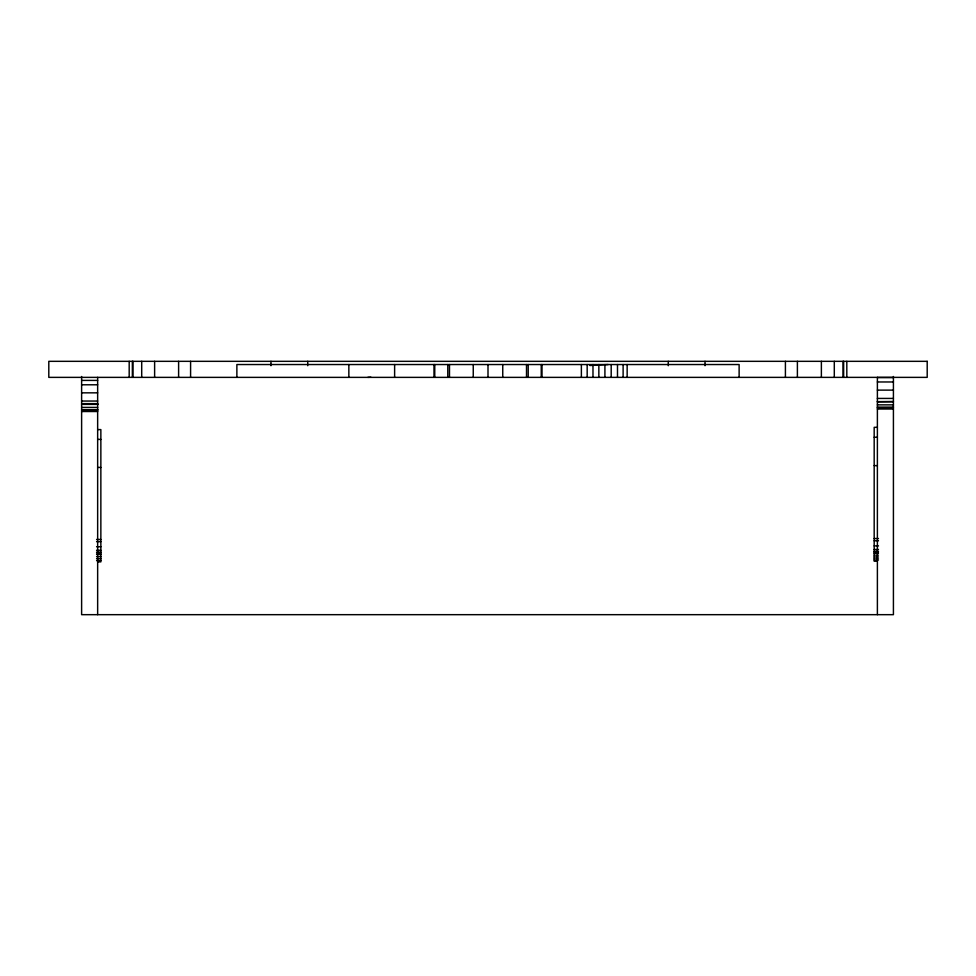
<?xml version="1.0" encoding="UTF-8"?>
<svg xmlns="http://www.w3.org/2000/svg" width="976" height="976" viewBox="0 0 976 976"><rect width="100%" height="100%" fill="white"/><g stroke="black" fill="none" stroke-linecap="round" stroke-linejoin="round"><path stroke-width="1.46" d="M367.854 377.37L370.892 377.2M589.894 365.512L608.146 364.536M877.387 377.541L893.418 377.541M81.618 380.408L97.649 380.408M877.387 381.97L893.418 381.97M81.618 384.788L97.649 384.788M877.387 390.119L893.418 390.119M81.618 392.84L97.649 392.84M877.387 398.428L893.418 398.428M81.618 401.051L97.649 401.051M877.387 401.636L893.418 401.478M877.387 401.807L893.418 401.807M81.618 403.637L97.649 403.637M81.618 404.064L97.649 404.064M81.618 404.223L97.649 404.223M81.618 404.381L97.649 404.381M877.387 404.857L893.418 404.857M877.387 407.138L893.418 407.138M81.618 407.407L97.649 407.407M877.387 407.7L893.418 407.7M877.387 409.017L893.418 409.017M81.618 409.652L97.649 409.652M81.618 409.798L97.649 409.798M81.618 410.201L97.649 410.201M81.618 411.518L97.649 411.518M877.387 427.329L874.179 427.329L874.179 561.224L877.387 561.224M97.649 429.599L100.857 429.599L100.857 561.871L97.649 561.871M874.179 437.248L877.387 437.248M97.649 439.395L100.857 439.395M874.179 465.625L877.387 465.625M97.649 467.431L100.857 467.431M874.179 538.545L878.449 538.545M96.587 539.46L100.857 539.46M874.179 540.765L878.449 540.765M96.587 541.656L100.857 541.656M874.179 545.889L878.449 545.889M96.587 546.731L100.857 546.731M874.179 549.5L878.449 549.5M96.587 550.281L100.857 550.281M874.179 551.367L878.449 551.367M96.587 552.135L100.857 552.135M874.179 552.209L878.449 552.209M96.587 552.965L100.857 552.965M874.179 553.734L878.449 553.734M96.587 554.466L100.857 554.466M874.179 555.966L878.449 555.966M96.587 556.674L100.857 556.674M874.179 558.04L878.449 558.04M96.587 558.723L100.857 558.723M874.179 559.968L878.449 559.968M96.587 560.639L100.857 560.639M893.418 376.504L893.418 614.673L81.618 614.673L81.618 376.504M877.387 377.358L877.387 614.673M846.814 361.327L846.814 377.37M843.642 361.327L843.642 377.37M843.032 361.327L843.032 377.37M834.297 361.327L834.297 377.37M821.377 361.327L821.377 377.37M797.392 361.327L797.392 377.37M785.412 361.327L785.412 377.37M739.125 377.37L739.125 364.536L236.875 364.536L236.875 377.37M705.026 361.327L705.026 365.707M668.279 361.327L668.279 365.707M627.153 364.536L627.153 377.37M623.115 364.536L623.115 377.37M617.491 364.536L617.491 377.37M611.196 364.536L611.196 377.37M604.913 364.536L604.913 377.37M598.849 364.536L598.849 377.37M592.981 364.536L592.981 377.37M587.174 364.536L587.174 377.37M581.379 364.536L581.379 377.37M542.009 364.536L542.009 377.37M541.241 364.536L541.241 377.37M528.211 364.536L528.211 377.37M526.515 364.536L526.515 377.37M502.75 364.536L502.75 377.37M488 364.536L488 377.37M473.25 364.536L473.25 377.37M449.485 364.536L449.485 377.37M447.789 364.536L447.789 377.37M434.759 364.536L434.759 377.37M433.991 364.536L433.991 377.37M394.621 364.536L394.621 377.37M348.847 364.536L348.847 377.37M307.721 361.327L307.721 365.707M270.974 361.327L270.974 365.707M190.588 361.327L190.588 377.37M178.608 361.327L178.608 377.37M154.623 361.327L154.623 377.37M141.703 361.327L141.703 377.37M132.968 361.327L132.968 377.37M132.358 361.327L132.358 377.37M129.186 361.327L129.186 377.37M97.649 377.346L97.649 614.673M927.2 361.327L48.8 361.327L48.8 377.37L927.2 377.37L927.2 361.327"/></g></svg>
